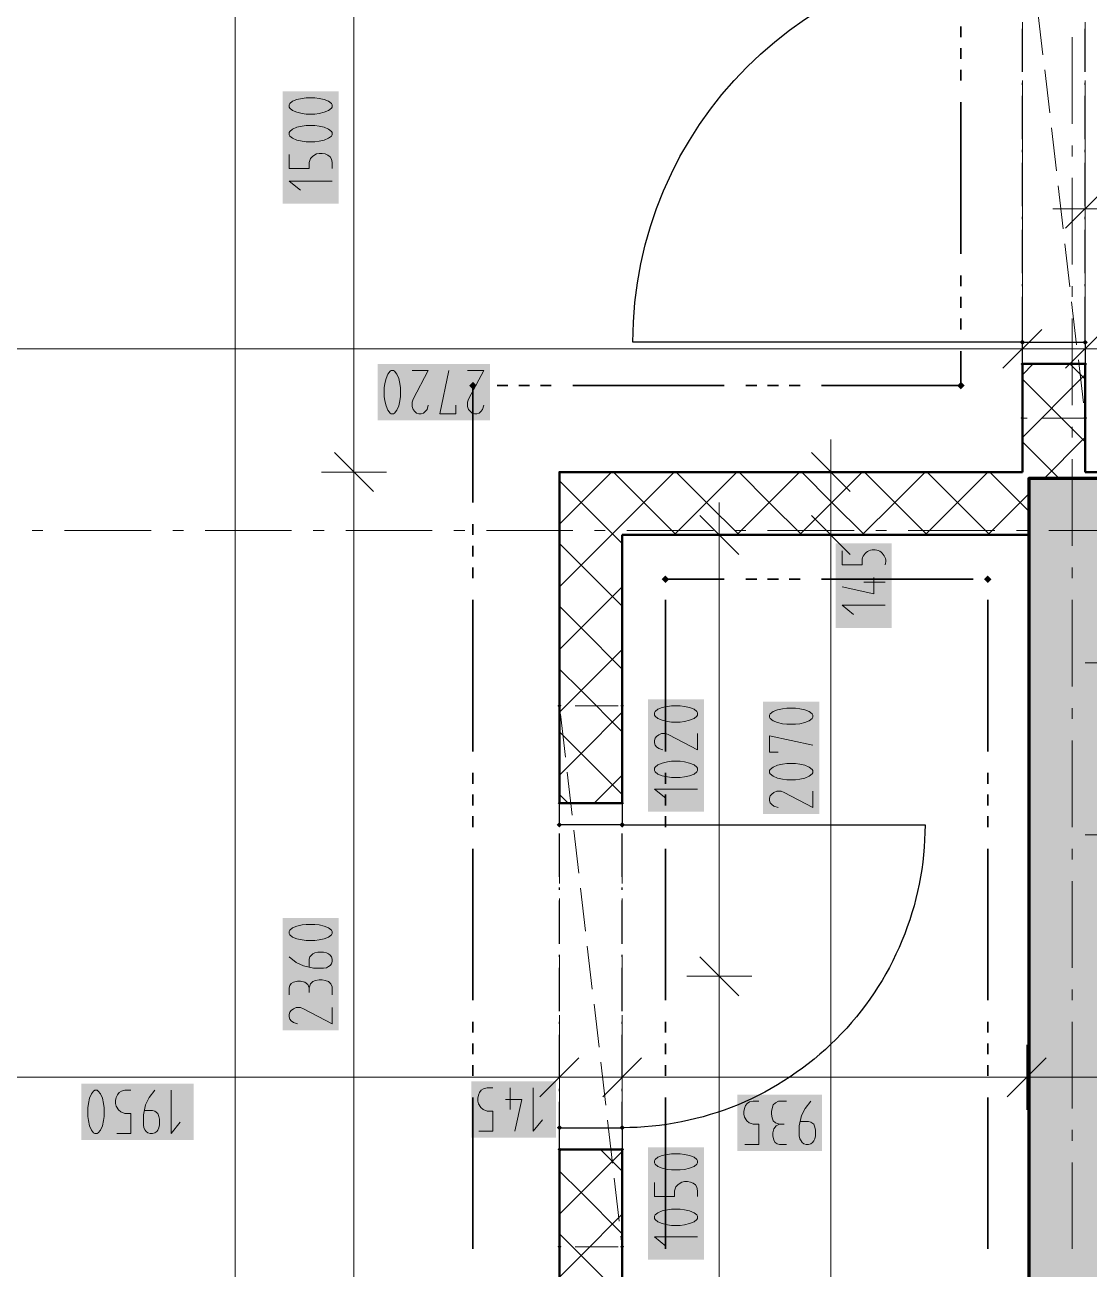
# Model space of a CAD drawing. Header units: millimetres. Extents: x 0 to 594, y 0 to 420.
# Drawn here: x 132.33 to 157.54, y 209.45 to 238.92 of the extents above; entities that cross this region are included whole.
import ezdxf

# ---------------------------------------------------------------- set-up
doc = ezdxf.new("R2010")
doc.units = ezdxf.units.MM
doc.header["$LTSCALE"] = 8
for name, color, linetype in [('PDF_Dvere', 7, 'Continuous'), ('PDF_Koty delkove', 7, 'Continuous'), ('PDF_Osy hlavni', 7, 'Continuous'), ('PDF_Pozarni useky', 7, 'Continuous'), ('PDF_Preklady', 7, 'Continuous'), ('PDF_Pricky zdene', 7, 'Continuous'), ('PDF_Steny obvodove nosne', 7, 'Continuous')]:
    doc.layers.add(name, color=color, linetype=linetype)

msp = doc.modelspace()

# ---------------------------------------------------------------- linework, layer by layer
at = {"layer": 'PDF_Dvere', "lineweight": 25}
for points in [[(155.96, 231.4), (146.735, 231.4, -0.414213), (155.96, 240.625)], [(146.479, 219.971), (153.654, 219.971, -0.414215), (146.479, 212.796), (146.479, 213.409)]]:
    msp.add_lwpolyline(points, format="xyb", dxfattribs=at)
for points in [[(155.96, 237.804), (155.96, 238.829)], [(157.447, 237.804), (157.447, 238.829)], [(155.96, 237.496), (155.96, 237.547)], [(157.447, 237.496), (157.447, 237.547)], [(155.96, 236.215), (155.96, 237.24)], [(157.447, 236.215), (157.447, 237.24)], [(155.96, 235.907), (155.96, 235.959)], [(157.447, 235.907), (157.447, 235.959)], [(155.96, 234.626), (155.96, 235.651)], [(157.447, 234.626), (157.447, 235.651)], [(155.96, 234.319), (155.96, 234.37)], [(157.447, 234.319), (157.447, 234.37)], [(155.96, 233.037), (155.96, 234.062)], [(157.447, 233.037), (157.447, 234.062)], [(155.96, 232.73), (155.96, 232.781)], [(157.447, 232.73), (157.447, 232.781)], [(155.96, 231.449), (155.96, 232.474)], [(157.447, 231.449), (157.447, 232.474)], [(144.993, 218.739), (144.993, 219.764)], [(146.479, 218.739), (146.479, 219.764)], [(144.993, 218.431), (144.993, 218.483)], [(146.479, 218.431), (146.479, 218.483)], [(144.993, 217.15), (144.993, 218.175)], [(146.479, 217.15), (146.479, 218.175)], [(144.993, 216.843), (144.993, 216.894)], [(146.479, 216.843), (146.479, 216.894)], [(144.993, 215.561), (144.993, 216.586)], [(146.479, 215.561), (146.479, 216.586)], [(144.993, 215.254), (144.993, 215.305)], [(146.479, 215.254), (146.479, 215.305)], [(144.993, 213.973), (144.993, 214.998)], [(146.479, 213.973), (146.479, 214.998)], [(144.993, 213.665), (144.993, 213.716)], [(146.479, 213.665), (146.479, 213.716)], [(144.993, 212.796), (144.993, 213.409)]]:
    msp.add_lwpolyline(points, dxfattribs=at)
for points in [[(157.447, 231.4), (157.447, 230.887), (155.96, 230.887), (155.96, 231.4)], [(144.993, 219.971), (144.993, 220.484), (146.479, 220.484), (146.479, 219.971)], [(144.993, 212.284), (144.993, 212.796), (146.479, 212.796), (146.479, 212.284)]]:
    msp.add_lwpolyline(points, close=True, dxfattribs=at)
at = {"layer": 'PDF_Dvere', "lineweight": 25, "transparency": 33554559}
for points in [[(155.96, 231.336), (155.896, 231.4), (156.024, 231.4), (155.96, 231.464)], [(157.447, 231.336), (157.383, 231.4), (157.511, 231.4), (157.447, 231.464)], [(144.993, 219.907), (144.929, 219.971), (145.057, 219.971), (144.993, 220.035)], [(146.479, 219.907), (146.415, 219.971), (146.543, 219.971), (146.479, 220.035)], [(144.993, 212.732), (144.929, 212.796), (145.057, 212.796), (144.993, 212.86)], [(146.479, 212.732), (146.415, 212.796), (146.543, 212.796), (146.479, 212.86)]]:
    msp.add_solid(points, dxfattribs=at)
at = {"layer": 'PDF_Koty delkove', "lineweight": 18}
for points in [[(137.308, 121.675), (137.308, 131.261), (137.308, 138.074), (137.308, 141.867), (137.308, 158.062), (137.308, 162.569), (137.308, 178.152), (137.308, 246.262), (137.308, 249.03), (137.308, 286.442)], [(140.124, 158.062), (140.124, 186.659), (140.124, 200.035), (140.124, 204.135), (140.124, 228.325), (140.124, 243.7), (140.124, 246.262)], [(139.2, 236.533), (138.995, 236.533), (138.894, 236.519), (138.774, 236.492), (138.671, 236.451), (138.602, 236.396), (138.586, 236.368), (138.586, 236.314), (138.602, 236.286), (138.671, 236.232), (138.774, 236.191)], [(138.774, 236.191), (138.894, 236.163), (138.995, 236.149), (139.2, 236.149), (139.302, 236.163), (139.422, 236.191), (139.525, 236.232), (139.594, 236.286), (139.611, 236.314), (139.611, 236.368), (139.594, 236.396), (139.525, 236.451), (139.422, 236.492), (139.302, 236.519), (139.2, 236.533)], [(138.586, 235.849), (138.586, 235.52), (139.064, 235.52), (139.064, 235.657), (139.099, 235.753), (139.15, 235.808), (139.235, 235.862), (139.302, 235.876), (139.371, 235.876), (139.44, 235.862), (139.508, 235.835), (139.559, 235.794), (139.594, 235.739), (139.611, 235.657), (139.611, 235.52)], [(139.611, 235.219), (138.586, 235.219), (138.859, 235)], [(157.447, 235.33), (157.447, 234.562), (157.447, 233.793)], [(157.908, 235.023), (156.985, 234.1)], [(157.447, 234.562), (156.678, 234.562)], [(510.402, 234.562), (490.697, 234.562), (470.838, 234.562), (469.351, 234.562), (157.447, 234.562)], [(155.96, 232.015), (155.96, 231.246), (155.96, 230.477)], [(157.447, 232.015), (157.447, 231.246), (157.447, 230.477)], [(156.422, 231.707), (155.499, 230.785)], [(157.908, 231.707), (156.985, 230.785)], [(290.798, 231.246), (281.778, 231.246), (279.164, 231.246), (268.043, 231.246), (260.561, 231.246), (182.866, 231.246), (175.384, 231.246), (167.492, 231.246), (157.447, 231.246), (155.96, 231.246), (128.081, 231.246)], [(141.5, 230.734), (141.884, 230.734), (141.527, 230.05), (141.5, 229.981), (141.5, 229.879), (141.527, 229.811), (141.568, 229.76), (141.609, 229.725), (141.664, 229.709), (141.719, 229.709), (141.774, 229.725), (141.815, 229.76), (141.856, 229.811), (141.884, 229.913)], [(142.541, 229.913), (142.541, 229.709), (142.157, 229.709), (142.376, 230.734)], [(142.814, 230.734), (143.198, 230.734), (142.841, 230.05), (142.814, 229.981), (142.814, 229.879), (142.841, 229.811)], [(142.841, 229.811), (142.882, 229.76), (142.923, 229.725), (142.978, 229.709), (143.033, 229.709), (143.088, 229.725), (143.129, 229.76), (143.17, 229.811), (143.198, 229.913)], [(151.422, 228.325), (151.422, 229.094)], [(140.585, 227.864), (139.662, 228.786)], [(151.883, 227.864), (150.961, 228.786)], [(140.892, 228.325), (140.124, 228.325), (139.355, 228.325)], [(152.191, 228.325), (151.422, 228.325), (150.653, 228.325)], [(151.422, 200.035), (151.422, 201.368), (151.422, 204.289), (151.422, 205.621), (151.422, 215.036), (151.422, 226.839), (151.422, 228.325)], [(148.779, 226.839), (148.779, 227.607)], [(149.241, 226.377), (148.318, 227.3)], [(151.883, 226.377), (150.961, 227.3)], [(149.548, 226.839), (148.779, 226.839), (148.011, 226.839)], [(148.779, 205.621), (148.779, 216.384), (148.779, 226.839)], [(152.191, 226.839), (151.422, 226.839), (150.653, 226.839)], [(152.44, 225.827), (152.44, 225.443), (151.688, 225.608)], [(152.713, 225.718), (152.201, 225.718)], [(152.713, 225.17), (151.688, 225.17), (151.961, 224.951)], [(158.215, 223.809), (157.447, 223.809)], [(148.267, 222.132), (148.267, 221.748), (147.583, 222.105), (147.515, 222.132), (147.412, 222.132), (147.344, 222.105), (147.293, 222.063), (147.258, 222.022), (147.242, 221.967), (147.242, 221.913), (147.258, 221.858), (147.293, 221.817), (147.344, 221.776), (147.446, 221.748)], [(150.176, 221.695), (149.972, 221.695), (149.972, 222.079), (150.997, 221.86)], [(147.856, 221.475), (147.651, 221.475), (147.549, 221.461), (147.429, 221.434), (147.327, 221.392), (147.258, 221.338), (147.242, 221.31), (147.242, 221.256), (147.258, 221.228), (147.327, 221.174), (147.429, 221.133), (147.549, 221.105), (147.651, 221.091), (147.856, 221.091), (147.958, 221.105), (148.078, 221.133), (148.181, 221.174), (148.249, 221.228), (148.267, 221.256), (148.267, 221.31), (148.249, 221.338), (148.181, 221.392), (148.078, 221.434), (147.958, 221.461)], [(147.958, 221.461), (147.856, 221.475)], [(150.586, 221.422), (150.381, 221.422), (150.279, 221.408), (150.16, 221.381), (150.057, 221.34), (149.988, 221.285), (149.972, 221.257), (149.972, 221.203), (149.988, 221.175), (150.057, 221.121)], [(150.057, 221.121), (150.16, 221.08), (150.279, 221.052), (150.381, 221.038), (150.586, 221.038), (150.688, 221.052), (150.808, 221.08), (150.911, 221.121), (150.98, 221.175), (150.997, 221.203), (150.997, 221.257), (150.98, 221.285), (150.911, 221.34), (150.808, 221.381), (150.688, 221.408), (150.586, 221.422)], [(148.267, 220.818), (147.242, 220.818), (147.515, 220.599)], [(150.997, 220.765), (150.997, 220.381), (150.313, 220.738), (150.245, 220.765), (150.142, 220.765), (150.074, 220.738), (150.023, 220.696), (149.988, 220.655), (149.972, 220.6), (149.972, 220.546), (149.988, 220.491), (150.023, 220.45), (150.074, 220.409), (150.176, 220.381)], [(169.747, 219.731), (168.619, 219.731), (158.215, 219.731), (157.447, 219.731)], [(139.064, 216.6), (139.064, 216.791), (139.081, 216.846), (139.115, 216.887), (139.15, 216.914), (139.2, 216.941), (139.269, 216.955), (139.405, 216.955), (139.474, 216.941), (139.525, 216.914), (139.559, 216.887), (139.594, 216.846), (139.611, 216.791), (139.611, 216.737), (139.594, 216.682), (139.559, 216.641), (139.525, 216.614), (139.474, 216.586), (139.405, 216.572), (139.166, 216.572), (138.927, 216.627), (138.756, 216.709), (138.586, 216.846)], [(149.241, 215.922), (148.318, 216.845)], [(149.548, 216.384), (148.779, 216.384), (148.011, 216.384)], [(138.586, 215.943), (138.586, 216.107), (138.602, 216.162), (138.637, 216.216), (138.689, 216.244), (138.79, 216.271), (138.859, 216.271), (138.961, 216.244), (139.03, 216.189), (139.064, 216.107), (139.064, 215.998)], [(139.611, 215.943), (139.611, 216.134), (139.576, 216.202), (139.525, 216.257), (139.44, 216.284), (139.371, 216.298), (139.302, 216.298), (139.217, 216.284), (139.15, 216.257), (139.099, 216.202), (139.064, 216.107)], [(138.689, 215.614), (138.637, 215.573), (138.602, 215.532), (138.586, 215.477), (138.586, 215.423), (138.602, 215.368), (138.637, 215.327), (138.689, 215.286), (138.79, 215.258)], [(139.611, 215.641), (139.611, 215.258), (138.927, 215.614), (138.859, 215.641), (138.756, 215.641), (138.689, 215.614)], [(144.993, 214.758), (144.993, 213.99), (144.993, 213.221)], [(146.479, 214.758), (146.479, 213.99), (146.479, 213.221)], [(156.063, 214.758), (156.063, 213.99), (156.063, 213.221)], [(145.454, 214.451), (144.532, 213.528)], [(146.94, 214.451), (146.018, 213.528)], [(156.524, 214.451), (155.602, 213.528)], [(158.215, 213.99), (156.063, 213.99), (153.838, 213.99), (147.018, 213.99), (146.479, 213.99), (144.993, 213.99), (140.052, 213.99), (129.979, 213.99), (125.006, 213.99), (122.238, 213.99), (106.49, 213.99)], [(134.506, 212.657), (134.835, 212.657), (134.835, 213.135), (134.697, 213.135), (134.602, 213.17), (134.547, 213.221), (134.493, 213.306), (134.479, 213.374), (134.479, 213.442), (134.493, 213.511), (134.52, 213.579), (134.561, 213.63), (134.615, 213.665), (134.697, 213.682), (134.835, 213.682)], [(135.409, 213.682), (135.272, 213.511), (135.19, 213.34), (135.136, 213.101), (135.136, 212.861), (135.15, 212.793), (135.177, 212.742), (135.204, 212.708), (135.245, 212.674), (135.3, 212.657)], [(135.793, 213.682), (135.793, 212.657), (136.011, 212.93)], [(143.086, 212.713), (143.415, 212.713), (143.415, 213.191), (143.278, 213.191), (143.182, 213.225), (143.127, 213.277), (143.073, 213.362), (143.059, 213.429), (143.059, 213.498), (143.073, 213.567), (143.1, 213.634), (143.141, 213.686), (143.195, 213.72), (143.278, 213.738), (143.415, 213.738)], [(143.825, 213.738), (143.825, 213.225)], [(144.373, 213.738), (144.373, 212.713), (144.592, 212.986)], [(143.716, 213.464), (144.1, 213.464), (143.935, 212.713)], [(149.388, 212.399), (149.717, 212.399), (149.717, 212.877), (149.58, 212.877), (149.484, 212.912), (149.429, 212.963), (149.375, 213.048), (149.361, 213.116), (149.361, 213.184), (149.375, 213.253), (149.402, 213.321), (149.443, 213.372), (149.497, 213.407), (149.58, 213.424), (149.717, 213.424)], [(150.374, 213.424), (150.182, 213.424), (150.114, 213.389), (150.059, 213.338), (150.032, 213.253)], [(150.949, 213.424), (150.811, 213.253), (150.729, 213.082), (150.675, 212.843), (150.675, 212.603), (150.689, 212.535), (150.716, 212.484), (150.743, 212.45), (150.784, 212.416), (150.839, 212.399), (150.894, 212.399), (150.949, 212.416), (150.99, 212.45), (151.017, 212.484), (151.045, 212.535), (151.059, 212.603), (151.059, 212.74), (151.045, 212.808), (151.017, 212.877), (150.949, 212.928), (150.894, 212.945), (150.702, 212.945)], [(135.3, 212.657), (135.354, 212.657), (135.409, 212.674), (135.451, 212.708), (135.478, 212.742), (135.506, 212.793), (135.52, 212.861), (135.52, 212.998), (135.506, 213.066), (135.478, 213.135), (135.409, 213.186), (135.354, 213.203), (135.163, 213.203)], [(150.032, 213.253), (150.018, 213.184), (150.018, 213.116), (150.032, 213.031), (150.059, 212.963), (150.114, 212.912), (150.209, 212.877)], [(150.374, 212.399), (150.209, 212.399), (150.154, 212.416), (150.1, 212.45), (150.072, 212.502), (150.045, 212.603), (150.045, 212.672), (150.072, 212.774), (150.127, 212.843), (150.209, 212.877), (150.319, 212.877)], [(147.242, 211.496), (147.242, 211.167), (147.72, 211.167), (147.72, 211.305), (147.754, 211.4), (147.806, 211.455), (147.891, 211.509), (147.958, 211.523), (148.027, 211.523), (148.096, 211.509), (148.163, 211.482), (148.215, 211.441), (148.249, 211.387), (148.267, 211.305)], [(148.267, 211.305), (148.267, 211.167)], [(148.267, 210.209), (147.242, 210.209), (147.515, 209.99)]]:
    msp.add_lwpolyline(points, dxfattribs=at)
for points in [[(139.2, 237.19), (138.995, 237.19), (138.894, 237.176), (138.774, 237.149), (138.671, 237.108), (138.602, 237.053), (138.586, 237.026), (138.586, 236.971), (138.602, 236.943), (138.671, 236.889), (138.774, 236.848), (138.894, 236.82), (138.995, 236.806), (139.2, 236.806), (139.302, 236.82), (139.422, 236.848), (139.525, 236.889), (139.594, 236.943), (139.611, 236.971), (139.611, 237.026), (139.594, 237.053), (139.525, 237.108), (139.422, 237.149), (139.302, 237.176)], [(140.843, 230.323), (140.843, 230.118), (140.857, 230.016), (140.884, 229.896), (140.925, 229.794), (140.979, 229.725), (141.007, 229.709), (141.062, 229.709), (141.089, 229.725), (141.144, 229.794), (141.185, 229.896), (141.213, 230.016), (141.227, 230.118), (141.227, 230.323), (141.213, 230.425), (141.185, 230.545), (141.144, 230.648), (141.089, 230.716), (141.062, 230.734), (141.007, 230.734), (140.979, 230.716), (140.925, 230.648), (140.884, 230.545), (140.857, 230.425)], [(147.856, 222.789), (147.651, 222.789), (147.549, 222.775), (147.429, 222.748), (147.327, 222.707), (147.258, 222.652), (147.242, 222.624), (147.242, 222.57), (147.258, 222.542), (147.327, 222.488), (147.429, 222.447), (147.549, 222.419), (147.651, 222.405), (147.856, 222.405), (147.958, 222.419), (148.078, 222.447), (148.181, 222.488), (148.249, 222.542), (148.267, 222.57), (148.267, 222.624), (148.249, 222.652), (148.181, 222.707), (148.078, 222.748), (147.958, 222.775)], [(150.586, 222.736), (150.381, 222.736), (150.279, 222.722), (150.16, 222.695), (150.057, 222.654), (149.988, 222.599), (149.972, 222.572), (149.972, 222.517), (149.988, 222.489), (150.057, 222.435), (150.16, 222.394), (150.279, 222.366), (150.381, 222.352), (150.586, 222.352), (150.688, 222.366), (150.808, 222.394), (150.911, 222.435), (150.98, 222.489), (150.997, 222.517), (150.997, 222.572), (150.98, 222.599), (150.911, 222.654), (150.808, 222.695), (150.688, 222.722)], [(139.2, 217.612), (138.995, 217.612), (138.894, 217.599), (138.774, 217.571), (138.671, 217.53), (138.602, 217.476), (138.586, 217.448), (138.586, 217.394), (138.602, 217.366), (138.671, 217.312), (138.774, 217.271), (138.894, 217.243), (138.995, 217.229), (139.2, 217.229), (139.302, 217.243), (139.422, 217.271), (139.525, 217.312), (139.594, 217.366), (139.611, 217.394), (139.611, 217.448), (139.594, 217.476), (139.525, 217.53), (139.422, 217.571), (139.302, 217.599)], [(133.822, 213.271), (133.822, 213.066), (133.836, 212.965), (133.863, 212.845), (133.904, 212.742), (133.958, 212.674), (133.986, 212.657), (134.04, 212.657), (134.068, 212.674), (134.122, 212.742), (134.164, 212.845), (134.191, 212.965), (134.205, 213.066), (134.205, 213.271), (134.191, 213.374), (134.164, 213.494), (134.122, 213.596), (134.068, 213.665), (134.04, 213.682), (133.986, 213.682), (133.958, 213.665), (133.904, 213.596), (133.863, 213.494), (133.836, 213.374)], [(147.856, 212.18), (147.651, 212.18), (147.549, 212.166), (147.429, 212.139), (147.327, 212.098), (147.258, 212.044), (147.242, 212.016), (147.242, 211.962), (147.258, 211.934), (147.327, 211.879), (147.429, 211.838), (147.549, 211.81), (147.651, 211.796), (147.856, 211.796), (147.958, 211.81), (148.078, 211.838), (148.181, 211.879), (148.249, 211.934), (148.267, 211.962), (148.267, 212.016), (148.249, 212.044), (148.181, 212.098), (148.078, 212.139), (147.958, 212.166)], [(147.856, 210.866), (147.651, 210.866), (147.549, 210.852), (147.429, 210.825), (147.327, 210.784), (147.258, 210.73), (147.242, 210.702), (147.242, 210.647), (147.258, 210.62), (147.327, 210.565), (147.429, 210.524), (147.549, 210.496), (147.651, 210.482), (147.856, 210.482), (147.958, 210.496), (148.078, 210.524), (148.181, 210.565), (148.249, 210.62), (148.267, 210.647), (148.267, 210.702), (148.249, 210.73), (148.181, 210.784), (148.078, 210.825), (147.958, 210.852)]]:
    msp.add_lwpolyline(points, close=True, dxfattribs=at)
msp.add_lwpolyline([(151.688, 226.457), (151.688, 226.128), (152.166, 226.128), (152.166, 226.265, -1.034083), (152.713, 226.128)], format="xyb", dxfattribs=at)
at = {"layer": 'PDF_Koty delkove', "color": 7, "lineweight": 18, "true_color": 0xffffff, "transparency": 33554559}
for points in [[(139.765, 234.681), (139.765, 237.343), (138.432, 234.681), (138.432, 237.343)], [(143.351, 230.887), (140.69, 230.887), (143.351, 229.555), (140.69, 229.555)], [(152.867, 224.632), (152.867, 226.637), (151.535, 224.632), (151.535, 226.637)], [(148.421, 220.28), (148.421, 222.942), (147.088, 220.28), (147.088, 222.942)], [(151.151, 220.227), (151.151, 222.889), (149.818, 220.227), (149.818, 222.889)], [(139.765, 215.104), (139.765, 217.766), (138.432, 215.104), (138.432, 217.766)], [(136.33, 213.836), (133.668, 213.836), (136.33, 212.503), (133.668, 212.503)], [(144.911, 213.892), (142.906, 213.892), (144.911, 212.559), (142.906, 212.559)], [(151.212, 213.578), (149.208, 213.578), (151.212, 212.245), (149.208, 212.245)], [(148.421, 209.672), (148.421, 212.333), (147.088, 209.672), (147.088, 212.333)]]:
    msp.add_solid(points, dxfattribs=at)
at = {"layer": 'PDF_Osy hlavni', "lineweight": 18}
for points in [[(157.139, 236.574), (157.139, 238.624)], [(157.139, 235.805), (157.139, 236.061)], [(157.139, 233.242), (157.139, 235.292)], [(157.139, 232.474), (157.139, 232.73)], [(157.139, 229.911), (157.139, 231.961)], [(157.139, 229.142), (157.139, 229.399)], [(157.139, 226.58), (157.139, 228.63)], [(132.755, 226.941), (132.499, 226.941)], [(135.318, 226.941), (133.268, 226.941)], [(136.086, 226.941), (135.83, 226.941)], [(138.649, 226.941), (136.599, 226.941)], [(139.418, 226.941), (139.162, 226.941)], [(141.98, 226.941), (139.93, 226.941)], [(142.749, 226.941), (142.493, 226.941)], [(145.311, 226.941), (143.261, 226.941)], [(146.08, 226.941), (145.824, 226.941)], [(148.643, 226.941), (146.593, 226.941)], [(149.411, 226.941), (149.155, 226.941)], [(151.974, 226.941), (149.924, 226.941)], [(152.743, 226.941), (152.486, 226.941)], [(155.305, 226.941), (153.255, 226.941)], [(156.074, 226.941), (155.818, 226.941)], [(158.636, 226.941), (156.586, 226.941)], [(157.139, 225.811), (157.139, 226.068)], [(157.139, 223.249), (157.139, 225.299)], [(157.139, 222.48), (157.139, 222.736)], [(157.139, 219.918), (157.139, 221.968)], [(157.139, 219.149), (157.139, 219.405)], [(157.139, 216.586), (157.139, 218.636)], [(157.139, 215.818), (157.139, 216.074)], [(157.139, 213.255), (157.139, 215.305)], [(157.139, 212.486), (157.139, 212.743)], [(157.139, 209.924), (157.139, 211.974)]]:
    msp.add_lwpolyline(points, dxfattribs=at)
at = {"layer": 'PDF_Pozarni useky', "lineweight": 35}
for points in [[(154.505, 238.624), (154.505, 238.88)], [(154.505, 238.111), (154.505, 238.367)], [(154.505, 237.599), (154.505, 237.855)], [(154.505, 233.499), (154.505, 237.086)], [(154.505, 232.73), (154.505, 232.986)], [(154.505, 232.217), (154.505, 232.474)], [(154.505, 231.705), (154.505, 231.961)], [(154.505, 231.192), (154.505, 230.375), (151.205, 230.375)], [(143.005, 230.375), (142.943, 230.375)], [(142.943, 227.605), (142.943, 230.375)], [(143.774, 230.375), (143.518, 230.375)], [(144.286, 230.375), (144.03, 230.375)], [(144.799, 230.375), (144.543, 230.375)], [(148.899, 230.375), (145.311, 230.375)], [(149.668, 230.375), (149.411, 230.375)], [(150.18, 230.375), (149.924, 230.375)], [(150.693, 230.375), (150.436, 230.375)], [(142.943, 226.836), (142.943, 227.092)], [(142.943, 226.324), (142.943, 226.58)], [(142.943, 225.811), (142.943, 226.068)], [(148.899, 225.788), (147.504, 225.788)], [(149.668, 225.788), (149.411, 225.788)], [(150.18, 225.788), (149.924, 225.788)], [(150.693, 225.788), (150.436, 225.788)], [(154.793, 225.788), (151.205, 225.788)], [(142.943, 221.711), (142.943, 225.299)], [(147.504, 221.711), (147.504, 225.299)], [(155.14, 221.711), (155.14, 225.299)], [(142.943, 220.943), (142.943, 221.199)], [(147.504, 220.943), (147.504, 221.199)], [(155.14, 220.943), (155.14, 221.199)], [(142.943, 220.43), (142.943, 220.686)], [(147.504, 220.43), (147.504, 220.686)], [(155.14, 220.43), (155.14, 220.686)], [(142.943, 219.918), (142.943, 220.174)], [(147.504, 219.918), (147.504, 220.174)], [(155.14, 219.918), (155.14, 220.174)], [(142.943, 215.818), (142.943, 219.405)], [(147.504, 215.818), (147.504, 219.405)], [(155.14, 215.818), (155.14, 219.405)], [(142.943, 215.049), (142.943, 215.305)], [(147.504, 215.049), (147.504, 215.305)], [(155.14, 215.049), (155.14, 215.305)], [(142.943, 214.536), (142.943, 214.793)], [(147.504, 214.536), (147.504, 214.793)], [(155.14, 214.536), (155.14, 214.793)], [(142.943, 214.024), (142.943, 214.28)], [(147.504, 214.024), (147.504, 214.28)], [(155.14, 214.024), (155.14, 214.28)], [(142.943, 209.924), (142.943, 213.511)], [(147.504, 209.924), (147.504, 213.511)], [(155.14, 209.924), (155.14, 213.511)]]:
    msp.add_lwpolyline(points, dxfattribs=at)
at = {"layer": 'PDF_Pozarni useky', "lineweight": 35, "transparency": 33554559}
for points in [[(143.033, 230.375), (142.943, 230.285), (142.943, 230.465), (142.853, 230.375)], [(142.943, 230.285), (142.853, 230.375), (143.033, 230.375), (142.943, 230.465)], [(154.595, 230.375), (154.505, 230.285), (154.505, 230.465), (154.415, 230.375)], [(154.505, 230.285), (154.415, 230.375), (154.595, 230.375), (154.505, 230.465)], [(147.594, 225.788), (147.504, 225.699), (147.504, 225.878), (147.415, 225.788)], [(147.504, 225.699), (147.415, 225.788), (147.594, 225.788), (147.504, 225.878)], [(155.14, 225.699), (155.051, 225.788), (155.23, 225.788), (155.14, 225.878)], [(155.23, 225.788), (155.14, 225.699), (155.14, 225.878), (155.051, 225.788)]]:
    msp.add_solid(points, dxfattribs=at)
at = {"layer": 'PDF_Preklady', "lineweight": 18}
for points in [[(156.448, 238.213), (156.33, 239.231)], [(155.96, 237.957), (155.96, 238.982)], [(157.447, 237.957), (157.447, 238.982)], [(156.608, 236.838), (156.49, 237.856)], [(155.96, 236.574), (155.96, 237.599)], [(157.447, 236.574), (157.447, 237.599)], [(156.767, 235.464), (156.649, 236.482)], [(155.96, 235.19), (155.96, 236.215)], [(157.447, 235.19), (157.447, 236.215)], [(156.927, 234.089), (156.808, 235.107)], [(155.96, 233.806), (155.96, 234.831)], [(157.447, 233.806), (157.447, 234.831)], [(157.086, 232.715), (156.968, 233.733)], [(155.96, 232.422), (155.96, 233.447)], [(157.447, 232.422), (157.447, 233.447)], [(157.246, 231.34), (157.127, 232.358)], [(155.96, 231.039), (155.96, 232.064)], [(157.447, 231.039), (157.447, 232.064)], [(157.405, 229.966), (157.287, 230.984)], [(155.96, 229.655), (155.96, 230.68)], [(157.447, 229.655), (157.447, 230.68)], [(156.074, 229.606), (155.96, 229.606)], [(156.433, 229.606), (157.447, 229.606), (157.446, 229.609)], [(145.004, 222.79), (144.993, 222.79)], [(144.993, 222.736), (144.993, 222.79)], [(145.134, 221.577), (145.016, 222.595)], [(146.388, 222.79), (145.363, 222.79)], [(146.479, 222.736), (146.479, 222.79)], [(144.993, 221.353), (144.993, 222.378)], [(146.479, 221.353), (146.479, 222.378)], [(145.293, 220.203), (145.175, 221.221)], [(144.993, 219.969), (144.993, 220.484), (144.993, 220.994)], [(146.479, 219.969), (146.479, 220.484), (146.479, 220.994)], [(144.993, 218.585), (144.993, 219.61)], [(145.453, 218.828), (145.335, 219.846)], [(146.479, 218.585), (146.479, 219.61)], [(145.612, 217.453), (145.494, 218.472)], [(144.993, 217.201), (144.993, 218.226)], [(146.479, 217.201), (146.479, 218.226)], [(145.771, 216.079), (145.653, 217.097)], [(144.993, 215.818), (144.993, 216.843)], [(146.479, 215.818), (146.479, 216.843)], [(144.993, 214.434), (144.993, 215.459)], [(145.931, 214.704), (145.813, 215.723)], [(146.479, 214.434), (146.479, 215.459)], [(146.09, 213.33), (145.972, 214.348)], [(144.993, 213.05), (144.993, 214.075)], [(146.479, 213.05), (146.479, 214.075)], [(146.25, 211.955), (146.132, 212.974)], [(144.993, 211.666), (144.993, 212.284), (144.993, 212.691)], [(146.479, 211.666), (146.479, 212.284), (146.479, 212.691)], [(146.409, 210.581), (146.291, 211.599)], [(144.993, 210.283), (144.993, 211.308)], [(146.479, 210.283), (146.479, 211.308)], [(146.479, 209.978), (146.451, 210.225)], [(145.004, 209.978), (144.993, 209.978)], [(146.388, 209.978), (145.363, 209.978)]]:
    msp.add_lwpolyline(points, dxfattribs=at)
at = {"layer": 'PDF_Preklady', "lineweight": 18, "transparency": 33554559}
for points in [[(155.96, 230.841), (155.914, 230.887), (156.007, 230.887), (155.96, 230.933)], [(155.96, 230.841), (155.914, 230.887), (156.007, 230.887), (155.96, 230.933)], [(157.447, 230.841), (157.401, 230.887), (157.493, 230.887), (157.447, 230.933)], [(157.447, 230.841), (157.401, 230.887), (157.493, 230.887), (157.447, 230.933)], [(155.96, 229.56), (155.914, 229.606), (156.007, 229.606), (155.96, 229.652)], [(156.007, 229.606), (155.96, 229.56), (155.96, 229.652), (155.914, 229.606)], [(157.452, 229.56), (157.401, 229.601), (157.492, 229.611), (157.441, 229.652)], [(157.493, 229.606), (157.447, 229.56), (157.447, 229.652), (157.401, 229.606)], [(157.447, 229.56), (157.401, 229.606), (157.493, 229.606), (157.447, 229.652)], [(144.998, 222.744), (144.947, 222.785), (145.039, 222.795), (144.988, 222.836)], [(145.039, 222.79), (144.993, 222.744), (144.993, 222.836), (144.947, 222.79)], [(144.993, 222.744), (144.947, 222.79), (145.039, 222.79), (144.993, 222.836)], [(146.479, 222.744), (146.433, 222.79), (146.525, 222.79), (146.479, 222.836)], [(146.525, 222.79), (146.479, 222.744), (146.479, 222.836), (146.433, 222.79)], [(144.993, 220.438), (144.947, 220.484), (145.039, 220.484), (144.993, 220.53)], [(144.993, 220.438), (144.947, 220.484), (145.039, 220.484), (144.993, 220.53)], [(146.479, 220.438), (146.433, 220.484), (146.525, 220.484), (146.479, 220.53)], [(146.479, 220.438), (146.433, 220.484), (146.525, 220.484), (146.479, 220.53)], [(144.993, 212.238), (144.947, 212.284), (145.039, 212.284), (144.993, 212.33)], [(144.993, 212.238), (144.947, 212.284), (145.039, 212.284), (144.993, 212.33)], [(146.479, 212.238), (146.433, 212.284), (146.525, 212.284), (146.479, 212.33)], [(146.479, 212.238), (146.433, 212.284), (146.525, 212.284), (146.479, 212.33)], [(144.993, 209.931), (144.947, 209.978), (145.039, 209.978), (144.993, 210.024)], [(145.039, 209.978), (144.993, 209.931), (144.993, 210.024), (144.947, 209.978)], [(146.525, 209.978), (146.479, 209.931), (146.479, 210.024), (146.433, 209.978)], [(146.479, 209.931), (146.433, 209.978), (146.525, 209.978), (146.479, 210.024)], [(146.485, 209.932), (146.433, 209.972), (146.525, 209.983), (146.474, 210.023)]]:
    msp.add_solid(points, dxfattribs=at)
at = {"layer": 'PDF_Pricky zdene', "lineweight": 9}
for points in [[(156.217, 230.887), (155.96, 230.631)], [(157.447, 230.529), (157.395, 230.58), (157.088, 230.887)], [(157.447, 230.631), (157.395, 230.58), (155.96, 229.145)], [(157.447, 229.042), (157.395, 229.094), (155.96, 230.529)], [(156.832, 228.171), (155.96, 229.042)], [(157.447, 229.145), (157.395, 229.094), (156.473, 228.171)], [(146.223, 228.325), (145.506, 227.607), (144.993, 227.095)], [(146.479, 226.634), (145.506, 227.607), (144.993, 228.12)], [(146.479, 228.12), (146.274, 228.325)], [(147.709, 228.325), (146.992, 227.607), (146.479, 227.095)], [(147.76, 226.839), (146.992, 227.607), (146.479, 228.12)], [(149.195, 228.325), (148.478, 227.607), (147.709, 226.839)], [(149.247, 226.839), (148.478, 227.607), (147.76, 228.325)], [(150.682, 228.325), (149.964, 227.607), (149.195, 226.839)], [(150.733, 226.839), (149.964, 227.607), (149.247, 228.325)], [(152.168, 228.325), (151.45, 227.607), (150.682, 226.839)], [(152.219, 226.839), (151.45, 227.607), (150.733, 228.325)], [(153.654, 228.325), (152.937, 227.607), (152.168, 226.839)], [(153.705, 226.839), (152.937, 227.607), (152.219, 228.325)], [(155.14, 228.325), (154.423, 227.607), (153.654, 226.839)], [(155.192, 226.839), (154.423, 227.607), (153.705, 228.325)], [(156.114, 227.402), (155.909, 227.607), (155.192, 228.325)], [(156.114, 227.812), (155.909, 227.607), (155.14, 226.839)], [(146.479, 227.095), (145.506, 226.121), (144.993, 225.609)], [(146.479, 225.147), (145.506, 226.121), (144.993, 226.634)], [(146.479, 225.609), (145.506, 224.635), (144.993, 224.122)], [(146.479, 223.661), (145.506, 224.635), (144.993, 225.147)], [(146.479, 224.122), (145.506, 223.149), (144.993, 222.636)], [(146.479, 222.175), (145.506, 223.149), (144.993, 223.661)], [(146.479, 222.636), (145.506, 221.662), (144.993, 221.15)], [(146.479, 220.689), (145.506, 221.662), (144.993, 222.175)], [(146.479, 221.15), (145.813, 220.484)], [(145.198, 220.484), (144.993, 220.689)], [(145.044, 212.284), (144.993, 212.233)], [(146.479, 212.233), (145.506, 211.259)], [(146.479, 211.771), (145.967, 212.284)], [(146.479, 210.285), (145.506, 211.259), (144.993, 211.771)], [(145.506, 211.259), (144.993, 210.746)], [(146.479, 210.746), (145.506, 209.773)], [(146.479, 208.799), (145.506, 209.773), (144.993, 210.285)], [(145.506, 209.773), (144.993, 209.26)]]:
    msp.add_lwpolyline(points, dxfattribs=at)
at = {"layer": 'PDF_Pricky zdene', "lineweight": 50}
for points in [[(155.96, 230.887), (157.447, 230.887)], [(155.96, 230.887), (155.96, 229.606), (155.96, 228.325)], [(157.447, 228.325), (157.447, 229.606), (157.447, 230.887)], [(146.479, 226.839), (146.479, 222.79), (146.479, 220.484), (144.993, 220.484), (144.993, 222.79), (144.993, 228.325), (146.479, 228.325)], [(155.96, 228.325), (146.479, 228.325)], [(146.479, 226.839), (156.063, 226.839), (156.114, 226.839), (156.114, 228.171)], [(156.114, 228.171), (157.447, 228.171)], [(157.447, 228.171), (158.164, 228.171), (158.164, 228.325), (157.447, 228.325)], [(144.993, 212.284), (146.479, 212.284)], [(144.993, 212.284), (144.993, 209.978), (144.993, 205.621), (146.479, 205.621), (146.479, 209.978), (146.479, 212.284)]]:
    msp.add_lwpolyline(points, dxfattribs=at)
at = {"layer": 'PDF_Steny obvodove nosne', "lineweight": 70}
msp.add_lwpolyline([(156.063, 139.561), (156.114, 139.561), (158.164, 139.561), (158.164, 141.969), (158.164, 225.557), (158.164, 228.171), (157.447, 228.171), (156.114, 228.171), (156.114, 226.839), (156.114, 205.621), (156.114, 204.289), (156.114, 201.368), (156.114, 200.035), (156.114, 141.816), (156.063, 141.816)], dxfattribs=at)
at = {"layer": 'PDF_Steny obvodove nosne', "color": 9, "lineweight": 9, "true_color": 0xc0c0c0, "transparency": 33554559}
msp.add_solid([(158.164, 139.561), (158.164, 228.171), (156.114, 139.561), (156.114, 228.171)], dxfattribs=at)

doc.saveas('drawing.dxf')
